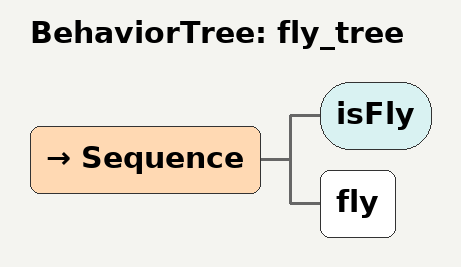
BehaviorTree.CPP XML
<?xml version="1.0" encoding="UTF-8"?>
<root BTCPP_format="4">
  <BehaviorTree ID="fly_tree">
    <Sequence>
      <isFly/>
      <fly/>
    </Sequence>
  </BehaviorTree>

</root>
